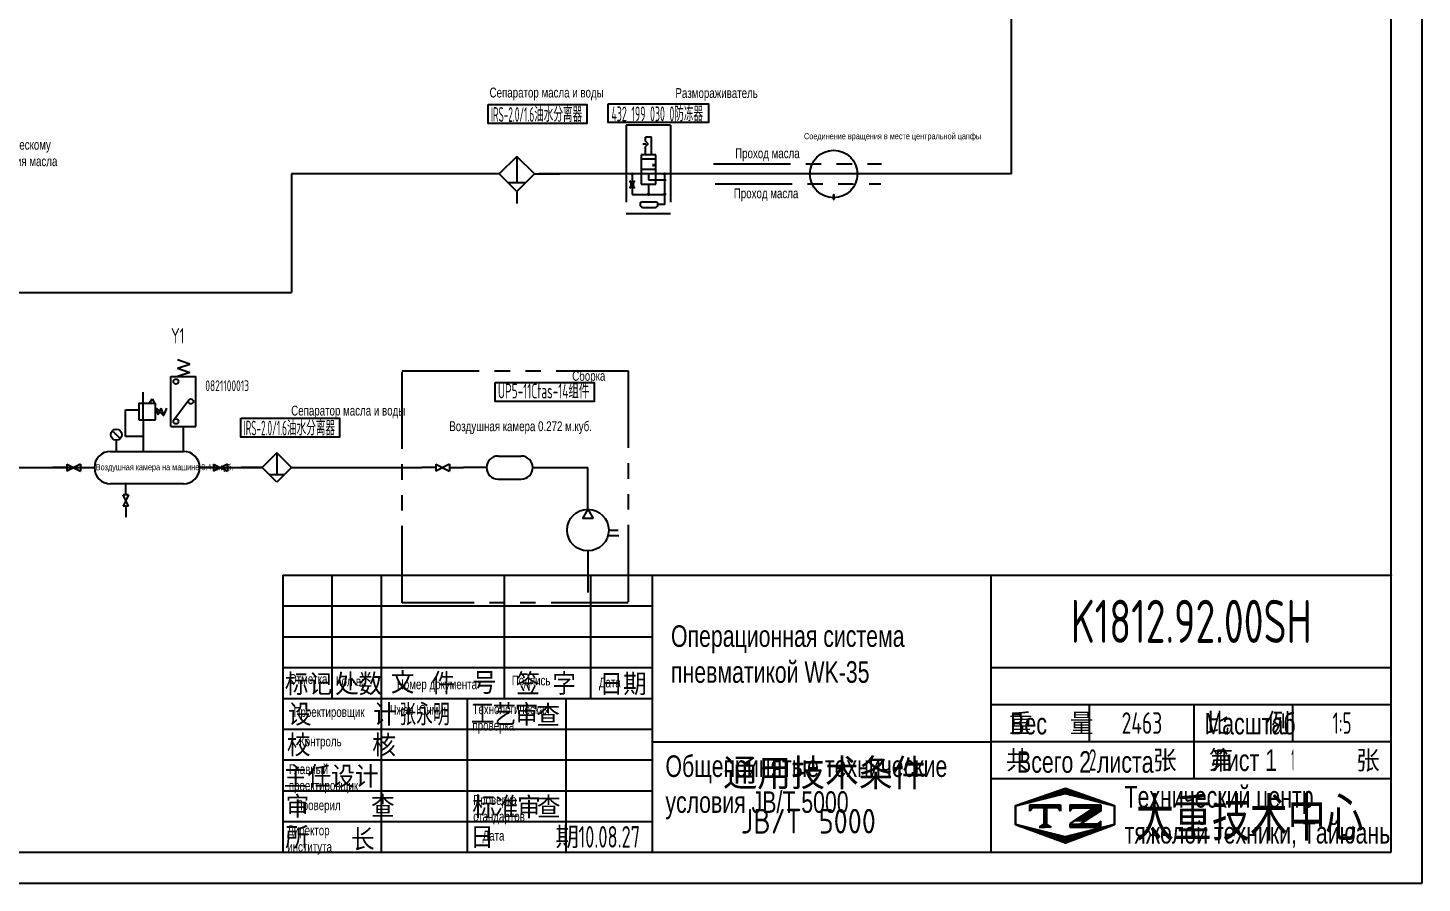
# Model space of a CAD drawing. Header units: millimetres. Extents: x 0 to 2100, y 0 to 1485.
# Drawn here: x 968 to 2100, y 0 to 694 of the extents above; entities that cross this region are included whole.
import ezdxf
from ezdxf.enums import TextEntityAlignment as Align

# ---------------------------------------------------------------- set-up
doc = ezdxf.new("R2010")
doc.units = ezdxf.units.MM
doc.header["$LTSCALE"] = 50
doc.linetypes.add('F', pattern=[0.75, 0.5, -0.25])
doc.linetypes.add('K', pattern=[2.5, 1.25, -0.25, 0.25, -0.25, 0.25, -0.25])
for name, color, linetype in [('01', 7, 'Continuous'), ('02', 1, 'Continuous'), ('04', 2, 'F'), ('07', 6, 'K'), ('11', 3, 'Continuous'), ('THICK', 7, 'Continuous')]:
    doc.layers.add(name, color=color, linetype=linetype)
doc.styles.add('HZLIB', font='TXT', dxfattribs={"width": 0.8, "bigfont": 'hztxt.shx'})
doc.styles.get("Standard").update_dxf_attribs({"font": 'isocp', "width": 0.707, "bigfont": 'intecad.shx'})

# ---------------------------------------------------------------- blocks, each defined once
blk = doc.blocks.new('mem19')
at = {"layer": '01'}
for p, q in [((5, 1.25), (10, -1.25)), ((10, 1.25), (5, -1.25)), ((5, 1.25), (5, -1.25)), ((10, 1.25), (10, -1.25))]:
    blk.add_line(p, q, dxfattribs=at)
at = {"layer": '02'}
for p, q in [((5, 0), (0, 0)), ((10, 0), (15, 0))]:
    blk.add_line(p, q, dxfattribs=at)
blk = doc.blocks.new('mem1D')
at = {"layer": '01'}
for p, q in [((7.5, 0), (12.8, 5.3)), ((12.8, 5.3), (18.11, 0)), ((7.5, 0), (12.8, -5.3)), ((10.15, -2.65), (15.45, -2.65)), ((12.8, -5.3), (18.11, 0))]:
    blk.add_line(p, q, dxfattribs=at)
at = {"layer": '02'}
for p, q in [((7.5, 0), (0, 0)), ((18.11, 0), (25.61, 0))]:
    blk.add_line(p, q, dxfattribs=at)
at = {"layer": '04'}
blk.add_line((12.8, 5.3), (12.8, -2.65), dxfattribs=at)
blk = doc.blocks.new('mem39')
for centre, start, end in [((11.25, 0), 90, 270), ((18.75, 0), 270, 90)]:
    blk.add_arc(centre, 3.75, start, end)
at = {"layer": '01'}
for p, q in [((11.25, 3.75), (18.75, 3.75)), ((11.25, -3.75), (18.75, -3.75))]:
    blk.add_line(p, q, dxfattribs=at)
at = {"layer": '02'}
for p, q in [((7.5, 0), (0, 0)), ((22.5, 0), (30, 0))]:
    blk.add_line(p, q, dxfattribs=at)
blk = doc.blocks.new('mem29')
blk.add_line((9.45, 2.85), (15.45, -1.65))
for centre in [(9, 2.25), (21, 2.25), (15, -2.25)]:
    blk.add_circle(centre, 0.75)
at = {"layer": '01'}
for p, q in [((7.5, 3.75), (22.5, 3.75)), ((7.5, 3.75), (7.5, -3.75)), ((22.5, 3.75), (22.5, -3.75)), ((23.75, -1.98), (22.5, 1.77)), ((25, 1.77), (23.75, -1.98)), ((25, 1.77), (26.25, -1.98)), ((26.25, -1.98), (27.5, 1.77)), ((7.5, -3.75), (22.5, -3.75))]:
    blk.add_line(p, q, dxfattribs=at)
at = {"layer": '04'}
blk.add_line((0, 0), (7.5, 0), dxfattribs=at)
blk = doc.blocks.new('*X25')
at = {"color": 0}
for p, q in [((122.82, 4.8), (123.24, 4.8)), ((122.34, 4.5), (123.72, 4.5))]:
    blk.add_line(p, q, dxfattribs=at)
blk = doc.blocks.new('*X24')
at = {"color": 0}
for p, q in [((120.53, 7.8), (125.53, 7.8)), ((120.53, 7.5), (125.53, 7.5)), ((120.53, 7.2), (120.79, 7.2)), ((125.27, 7.2), (125.53, 7.2))]:
    blk.add_line(p, q, dxfattribs=at)
blk = doc.blocks.new('*X23')
at = {"color": 0}
for p, q in [((122.38, 9.3), (124.32, 9.3)), ((123.24, 9.6), (125.52, 9.6)), ((124.1, 9.9), (128.52, 9.9)), ((124.97, 10.2), (127.67, 10.2)), ((125.83, 10.5), (126.82, 10.5)), ((127.02, 9.6), (129.37, 9.6)), ((128.22, 9.3), (130.22, 9.3)), ((118.22, 7.8), (118.32, 7.8)), ((118.22, 7.5), (118.27, 7.5)), ((118.22, 7.2), (118.27, 7.2)), ((118.22, 6.9), (118.27, 6.9)), ((118.94, 8.1), (119.52, 8.1)), ((119.8, 8.4), (120.72, 8.4)), ((120.66, 8.7), (121.92, 8.7)), ((121.52, 9), (123.12, 9)), ((129.42, 9), (131.07, 9)), ((130.62, 8.7), (131.92, 8.7)), ((131.82, 8.4), (132.77, 8.4)), ((133.02, 8.1), (133.62, 8.1)), ((134.22, 7.8), (134.32, 7.8)), ((134.27, 7.5), (134.32, 7.5)), ((134.27, 7.2), (134.32, 7.2)), ((134.27, 6.9), (134.32, 6.9)), ((118.22, 6.6), (118.27, 6.6)), ((118.22, 6.3), (118.27, 6.3)), ((118.22, 6), (118.27, 6)), ((118.22, 5.7), (118.27, 5.7)), ((118.22, 5.4), (118.27, 5.4)), ((118.22, 5.1), (118.27, 5.1)), ((118.22, 4.8), (118.27, 4.8)), ((134.27, 6.6), (134.32, 6.6)), ((134.27, 6.3), (134.32, 6.3)), ((134.27, 6), (134.32, 6)), ((134.27, 5.7), (134.32, 5.7)), ((134.27, 5.4), (134.32, 5.4)), ((134.27, 5.1), (134.32, 5.1)), ((134.27, 4.8), (134.32, 4.8)), ((118.79, 4.5), (119.42, 4.5)), ((119.61, 4.2), (120.62, 4.2)), ((120.43, 3.9), (121.82, 3.9)), ((121.26, 3.6), (123.02, 3.6)), ((122.08, 3.3), (124.22, 3.3)), ((122.91, 3), (125.42, 3)), ((123.73, 2.7), (128.89, 2.7)), ((124.55, 2.4), (128.07, 2.4)), ((127.12, 3), (129.7, 3)), ((128.32, 3.3), (130.51, 3.3)), ((129.52, 3.6), (131.32, 3.6)), ((130.72, 3.9), (132.14, 3.9)), ((131.92, 4.2), (132.95, 4.2)), ((133.12, 4.5), (133.76, 4.5)), ((125.38, 2.1), (127.26, 2.1)), ((126.2, 1.8), (126.45, 1.8))]:
    blk.add_line(p, q, dxfattribs=at)
blk = doc.blocks.new('*X26')
at = {"color": 0}
for p, q in [((127.06, 7.8), (132.06, 7.8)), ((127.06, 7.5), (132.06, 7.5)), ((127.06, 7.2), (127.32, 7.2)), ((130.16, 6.9), (131.98, 6.9)), ((130.62, 7.2), (132.06, 7.2)), ((127.84, 5.4), (129.64, 5.4)), ((128.3, 5.7), (130.1, 5.7)), ((128.77, 6), (130.57, 6)), ((129.23, 6.3), (131.04, 6.3)), ((129.7, 6.6), (131.51, 6.6))]:
    blk.add_line(p, q, dxfattribs=at)
blk = doc.blocks.new('*X27')
at = {"color": 0}
for p, q in [((127.06, 4.8), (132.06, 4.8)), ((131.84, 5.1), (132.06, 5.1)), ((127.06, 4.5), (132.06, 4.5))]:
    blk.add_line(p, q, dxfattribs=at)
blk = doc.blocks.new('*U28')
at = {"layer": 'THICK'}
for p, q in [((-180, 45), (-180, 0)), ((-180, 45), (0, 45)), ((-172, 44.98), (-172, 45)), ((-172, 25), (-172, 45)), ((-164, 0), (-164, 45)), ((-144, 25), (-144, 45)), ((-130, 25), (-130, 45)), ((-120, 0), (-120, 45)), ((-65, 0), (-65, 45)), ((0, 0), (0, 45)), ((-180, 30), (-120, 30)), ((-65, 30), (0, 30)), ((-180, 25), (-120, 25)), ((-150, 0), (-150, 25)), ((-134, 0), (-134, 25)), ((-65, 24), (0, 24)), ((-49, 18), (-49, 24)), ((-32, 12), (-32, 24)), ((-16, 18), (-16, 24)), ((-120, 17.93), (-65, 17.93)), ((-65, 18), (0, 18)), ((-65, 12), (0, 12)), ((-180, 0), (0, 0))]:
    blk.add_line(p, q, dxfattribs=at)
at = {"layer": 'THICK', "color": 3}
for p, q in [((-180, 40), (-120, 40)), ((-180, 35), (-120, 35)), ((-180, 20), (-120, 20)), ((-180, 15), (-120, 15)), ((-180, 10), (-120, 10)), ((-61.04, 7.61), (-52.93, 10.43)), ((-60.99, 7.54), (-52.99, 9.54)), ((-52.99, 9.54), (-44.99, 7.54)), ((-52.93, 10.43), (-44.93, 7.61)), ((-61.04, 4.46), (-61.04, 7.61)), ((-60.99, 4.54), (-60.99, 7.54)), ((-58.73, 6.7), (-58.73, 7.7)), ((-58.73, 7.7), (-53.73, 7.7)), ((-58.23, 7.2), (-58.73, 6.7)), ((-54.23, 7.2), (-58.23, 7.2)), ((-56.45, 7.2), (-56.45, 4.46)), ((-56.23, 7.2), (-56.23, 4.46)), ((-55.98, 7.2), (-55.98, 4.46)), ((-53.73, 6.7), (-54.23, 7.2)), ((-53.73, 7.7), (-53.73, 6.7)), ((-52.2, 7.7), (-52.2, 6.7)), ((-52.2, 7.7), (-47.2, 7.7)), ((-52.2, 6.7), (-51.7, 7.2)), ((-48.26, 7.2), (-52.2, 4.65)), ((-51.7, 7.2), (-48.26, 7.2)), ((-47.2, 7.7), (-47.2, 6.7)), ((-44.99, 7.54), (-44.99, 4.54)), ((-44.93, 7.61), (-44.93, 4.46)), ((-180, 5), (-120, 5)), ((-52.99, 2.54), (-60.99, 4.54)), ((-56.23, 4.69), (-57.2, 4.08)), ((-56.23, 4.69), (-55.26, 4.08)), ((-44.99, 4.54), (-52.99, 2.54)), ((-52.2, 4.65), (-52.2, 4.08)), ((-49.76, 5.07), (-50.52, 4.58)), ((-47.7, 4.58), (-50.52, 4.58)), ((-47.2, 6.71), (-49.76, 5.07)), ((-47.2, 5.08), (-47.7, 4.58)), ((-47.2, 4.08), (-47.2, 5.08)), ((-52.93, 1.51), (-61.04, 4.46)), ((-57.2, 4.08), (-56.23, 4.08)), ((-55.26, 4.08), (-56.23, 4.08)), ((-44.93, 4.46), (-52.93, 1.51)), ((-52.2, 4.08), (-47.2, 4.08))]:
    blk.add_line(p, q, dxfattribs=at)
for name in ['*X23', '*X24', '*X26', '*X25', '*X27']:
    blk.add_blockref(name, (-179.26, -0.24), dxfattribs=at)
at = {"insert": (-161.08, 24.11), "char_height": 3.5, "width": 13.3184, "attachment_point": 1}
blk.add_mtext('张永明', dxfattribs=at)
at = {"layer": 'THICK', "color": 3}
for s, height, p in [('文', 3.5, (-160.55, 27.69)), ('件', 3.5, (-153.97, 27.57)), ('标记', 3.5, (-175.84, 27.44)), ('处数', 3.5, (-167.69, 27.44)), ('号', 3.5, (-147.27, 27.57)), ('日期', 3.5, (-124.75, 27.41)), ('工', 3.5, (-147.58, 22.5)), ('艺', 3.5, (-144.03, 22.5)), ('审', 3.5, (-140.42, 22.5)), ('查', 3.5, (-136.94, 22.36)), ('共          张', 3.5, (-48.72, 15.02)), ('第          张', 3.5, (-15.74, 15.02)), ('通用技术条件', 5, (-91.97, 12.99)), ('标', 3.5, (-147.32, 7.46)), ('准', 3.5, (-143.65, 7.46)), ('审', 3.5, (-140.04, 7.46)), ('查', 3.5, (-136.84, 7.46)), ('所', 3.5, (-177.7, 2.53)), ('长', 3.5, (-167.02, 2.21))]:
    blk.add_text(s, height=height, dxfattribs=at).set_placement(p, align=Align.MIDDLE)
for s, p in [('签 字', (-142.1, 25.56)), ('设     计', (-179.18, 20.57)), ('重   量', (-62.07, 19.09)), ('比   例', (-30.16, 19.17)), ('校     核', (-179.36, 15.59)), ('主任设计', (-179.87, 10.5)), ('审     查', (-179.54, 5.64)), ('日     期', (-149.6, 0.66))]:
    blk.add_text(s, height=3.5, dxfattribs=at).set_placement(p)
at = {"layer": 'THICK', "color": 3, "width": 0.8}
blk.add_text('太重技术中心', height=7, dxfattribs=at).set_placement((-41.48, 1.9))
at = {"layer": 'THICK', "color": 3, "style": 'HZLIB', "width": 0.8}
blk.add_text('JB/T 5000', height=4, dxfattribs=at).set_placement((-105.63, 3.05))
blk = doc.blocks.new('*U29')
blk.add_blockref('*U28', (0, 0))
blk = doc.blocks.new('*U32')
at = {"layer": '01'}
for points in [[(415, 5), (415, 292)], [(25, 5), (415, 5)]]:
    blk.add_lwpolyline(points, dxfattribs=at)
at = {"layer": '02'}
for points in [[(420, 0), (420, 297)], [(0, 0), (420, 0)]]:
    blk.add_lwpolyline(points, dxfattribs=at)

msp = doc.modelspace()

# ---------------------------------------------------------------- linework, layer by layer
msp.add_circle((1422.6, 286.6), 16.9)
at = {"layer": '01', "color": 7, "linetype": 'Continuous'}
for p, q in [((1766.7, 575.7), (1766.7, 768.1)), ((1471.6, 600.1), (1469.4, 602.3)), ((1471.6, 600.1), (1469.4, 597.9)), ((1475.6, 584), (1475.6, 581.8)), ((1477.8, 582.9), (1475.6, 582.9)), ((1465.8, 575.7), (1447, 575.7)), ((1496.3, 575.7), (1477.8, 575.7)), ((1485, 550.8), (1485, 575.7)), ((1467.3, 553.2), (1477.2, 553.2)), ((1467.3, 548.5), (1477.2, 548.5)), ((1485, 550.8), (1479.5, 550.8))]:
    msp.add_line(p, q, dxfattribs=at)
at = {"layer": '01'}
for p, q in [((1467.2, 600.1), (1469.9, 600.1)), ((1474.2, 605.7), (1469.4, 605.7)), ((1469.4, 602.3), (1469.4, 605.7)), ((1474.2, 591.3), (1474.2, 605.7)), ((1477.8, 591.3), (1465.8, 591.3)), ((1465.8, 591.3), (1465.8, 567.3)), ((1469.4, 591.3), (1469.4, 597.9)), ((1477.8, 567.3), (1477.8, 591.3)), ((1477.8, 579.3), (1465.8, 579.3)), ((1330.4, 575.7), (1182, 575.7)), ((1182, 575.7), (1182, 479.6)), ((1766.7, 575.7), (1382.7, 575.7)), ((1465.8, 567.3), (1477.8, 567.3)), ((1662.9, 575.7), (1612.6, 575.7)), ((1365, 561.3), (1365, 551.8)), ((476.2, 479.6), (1182, 479.6)), ((1058.1, 389.6), (1071.6, 389.6)), ((1058.1, 389.6), (1058.1, 376.1)), ((1066.8, 389.6), (1068.8, 393.1)), ((1068.8, 393.1), (1070.7, 389.6)), ((1071.6, 376.1), (1071.6, 389.6)), ((1071.6, 385.6), (1073.8, 380.2)), ((1073.8, 380.2), (1076.1, 385.6)), ((1078.3, 380.2), (1076.1, 385.6)), ((1080.6, 385.6), (1078.3, 380.2)), ((1058.1, 376.1), (1064.8, 376.1)), ((1064.8, 376.1), (1071.6, 376.1)), ((917.9, 337.3), (1021.9, 337.3)), ((1107.4, 337.3), (1158, 337.3)), ((1181.9, 337.3), (1287.8, 337.3)), ((1377.8, 337.3), (1422.6, 337.3)), ((1422.6, 303.5), (1418.3, 296)), ((1426.9, 296), (1418.3, 296)), ((1422.6, 303.5), (1426.9, 296)), ((1439.5, 286.6), (1447.3, 286.6)), ((1438.9, 282.2), (1447.7, 282.2))]:
    msp.add_line(p, q, dxfattribs=at)
at = {"layer": '01', "color": 7, "linetype": 'Continuous'}
for points in [[(1035.1, 350.5), (1094.2, 350.5)], [(1094.2, 324.1), (1035.1, 324.1)]]:
    msp.add_lwpolyline(points, dxfattribs=at)
at = {"layer": '01'}
for centre, radius in [((1622.2, 575.7), 19.3), ((1458.6, 575.7), 0.6), ((1485, 575.7), 0.6), ((1485, 570.9), 0.6), ((1471.8, 559.1), 0.6), ((1485, 559.1), 0.6), ((1039.7, 364), 4.5)]:
    msp.add_circle(centre, radius, dxfattribs=at)
for centre, start, end in [((1453.2, 567.1), 318.1897, 41.8103), ((1464, 567.1), 138.1897, 221.8103)]:
    msp.add_arc(centre, 4.5, start, end, dxfattribs=at)
at = {"layer": '01', "color": 7, "linetype": 'Continuous'}
for centre, radius, start, end in [((1467.3, 550.8), 2.3, 90, 270), ((1477.2, 550.8), 2.3, 270, 90), ((1035.1, 337.3), 13.2, 90, 270), ((1094.2, 337.3), 13.2, 270, 90)]:
    msp.add_arc(centre, radius, start, end, dxfattribs=at)
at = {"layer": '01'}
msp.add_point((2075, 250), dxfattribs=at)
at = {"layer": '02', "color": 1, "linetype": 'Continuous'}
for p, q in [((1477.8, 587.7), (1465.8, 587.7)), ((1458.6, 575.7), (1458.6, 559.1)), ((1477.8, 575.7), (1465.8, 575.7)), ((1471.8, 575.7), (1471.8, 570.9)), ((1471.8, 570.9), (1485, 570.9)), ((1471.8, 567.3), (1471.8, 559.1)), ((1458.6, 559.1), (1485, 559.1))]:
    msp.add_line(p, q, dxfattribs=at)
at = {"layer": '02'}
for p, q in [((1061.4, 389.6), (1061.4, 398.6)), ((1061.4, 376), (1061.4, 389.5)), ((1078.7, 379.1), (1072.6, 385.3)), ((1061.4, 376.1), (1061.4, 350.5)), ((1037.1, 366.5), (1042.2, 361.4)), ((1039.7, 359.5), (1039.7, 350.5)), ((1422.6, 303.5), (1422.6, 337.3)), ((1422.6, 269.8), (1422.6, 236))]:
    msp.add_line(p, q, dxfattribs=at)
for points in [[(1341.7, 632), (1421.8, 632), (1421.8, 616.7), (1341.7, 616.7)], [(1439, 632.7), (1520.6, 632.7), (1520.6, 617.4), (1439, 617.4)], [(1347.4, 406.4), (1427.6, 406.4), (1427.6, 391.1), (1347.4, 391.1)], [(1140.9, 377.4), (1221, 377.4), (1221, 362.1), (1140.9, 362.1)]]:
    msp.add_lwpolyline(points, close=True, dxfattribs=at)
for points in [[(1622.2, 595, 0, 1.8, 0), (1617.8, 594.2, 1.8, 1.8, 0)], [(1477.8, 587.7, 0, 1.2, 0), (1475.1, 587.7, 1.2, 1.2, 0)], [(1471.8, 575.7, 0, 1.2, 0), (1471.8, 573, 1.2, 1.2, 0)], [(1477.8, 575.7, 0, 1.2, 0), (1475.1, 575.7, 1.2, 1.2, 0)], [(1061.4, 389.7, 0, 1.44, 0), (1061.4, 386.1, 1.44, 1.44, 0)], [(1061.4, 376, 0, 1.44, 0), (1061.4, 379.6, 1.44, 1.44, 0)], [(1078.7, 379.1, 0, 1.73, 0), (1076.3, 381.5, 1.73, 1.73, 0)], [(1037.1, 366.5, 0, 1.44, 0), (1039, 364.5, 1.44, 1.44, 0)]]:
    msp.add_lwpolyline(points, format="xyseb", dxfattribs=at)
at = {"layer": '04'}
for p, q in [((1047.1, 377.7), (1047.1, 384.3)), ((1047.1, 384.3), (1058.1, 384.3)), ((1047.1, 362.6), (1047.1, 377.7)), ((1061.4, 362.6), (1047.1, 362.6))]:
    msp.add_line(p, q, dxfattribs=at)
at = {"layer": '07', "color": 6, "linetype": 'K'}
for p, q in [((1489.8, 615.3), (1453.8, 615.3)), ((1453.8, 615.3), (1453.8, 543.3)), ((1489.8, 615.3), (1489.8, 543.3)), ((1524.6, 583.9), (1660.9, 583.9)), ((1525.9, 567.6), (1660.6, 567.6)), ((1489.8, 543.3), (1453.8, 543.3))]:
    msp.add_line(p, q, dxfattribs=at)
at = {"layer": '07'}
msp.add_lwpolyline([(1271.9, 415.8), (1455.2, 415.8), (1455.2, 227.5), (1271.9, 227.5)], close=True, dxfattribs=at)

# ---------------------------------------------------------------- block references
at = {"layer": '01'}
for name, p, xscale, yscale, zscale in [('*U32', (0, 0), 5, 5, 5), ('mem1D', (1399.6, 575.7), -2.700000000000003, 2.700000000000003, 2.7), ('mem19', (988.2, 337.3), 2.25, 2.25, 2.25), ('mem19', (1107.4, 337.3), 2.25, 2.25, 2.25), ('mem1D', (1198.8, 337.3), -2.25, 2.25, 2.25), ('mem19', (1287.8, 337.3), 2.25, 2.25, 2.25), ('mem39', (1321.6, 337.3), 2.5, 2.5, 2.5)]:
    msp.add_blockref(name, p, dxfattribs=dict(at, xscale=xscale, yscale=yscale, zscale=zscale))
for name, p, xscale, yscale, zscale, rotation in [('mem29', (1094.2, 350.5), 2.699999999999989, 2.699999999999989, 2.7, 90), ('mem19', (1047.4, 324.1), 1.800000000000011, 1.800000000000011, 1.8, 270)]:
    msp.add_blockref(name, p, dxfattribs=dict(at, xscale=xscale, yscale=yscale, zscale=zscale, rotation=rotation))
at = {"layer": '01', "xscale": 5, "yscale": 5}
msp.add_blockref('*U29', (2075, 25), dxfattribs=at)

# ---------------------------------------------------------------- texts
at = {"layer": '01', "attachment_point": 1}
for s, insert, char_height in [('{\\fArial|b0|i0|c204|p34;\\C3;Сепаратор масла и воды}', (1342.8, 645.8), 8), ('{\\fArial|b0|i0|c204|p34;\\C3;Размораживатель}', (1493.7, 645.4), 8), ('{\\fArial|b0|i0|c204|p34;\\C3;Идет к пневматическому\\Pнасосу дополнения масла}', (895.6, 603.4), 8), ('{\\fArial|b0|i0|c204|p34;\\C3;Соединение вращения в месте центральной цапфы}', (1598.1, 608.9), 5), ('{\\fArial|b0|i0|c204|p34;\\C3;Проход масла}', (1542.2, 596.5), 8), ('{\\fArial|b0|i0|c204|p34;\\C3;Проход масла}', (1541.1, 564), 8), ('{\\fArial|b0|i0|c204|p34;\\C3;Сепаратор масла и воды}', (1181.7, 387.6), 8), ('{\\fArial|b0|i0|c204|p34;\\C3;Воздушная камера 0.272 м.куб.}', (1310.1, 374.9), 8), ('{\\fArial|b0|i0|c204|p34;\\C3;Воздушная камера на машине 0.4 м.куб.}', (1023, 340.2), 5), ('{\\fArial|b0|i0|c204|p34;\\C3;Операционная система\\Pпневматикой \\fArial|b0|i0|c0|p34;WK-35}', (1490.1, 209.3), 17.5), ('{\\fArial|b0|i0|c204|p34;Отметка}', (1180, 169.7), 8), ('{\\fArial|b0|i0|c204|p34;Кол-во}', (1218, 167.9), 8), ('{\\fArial|b0|i0|c204|p34;Номер документа}', (1267.5, 165.4), 8), ('{\\fArial|b0|i0|c204|p34;Подпись}', (1360.8, 168.5), 8), ('{\\fArial|b0|i0|c204|p34;Дата}', (1431.6, 166.9), 8), ('{\\fArial|b0|i0|c204|p34;Проектировщик}', (1183.6, 142.9), 8), ('{\\fArial|b0|i0|c204|p34;\\C3;Чжан Юнмин}', (1261.9, 144.7), 8), ('{\\fArial|b0|i0|c204|p34;Технологическая\\Pпроверка}', (1328.9, 145.2), 8), ('{\\fArial|b0|i0|c204|p34;Контроль}', (1188.2, 119), 8), ('{\\fArial|b0|i0|c204|p34;Общепринятые технические \\Pусловия \\fArial|b0|i0|c0|p34;JB/T 5000}', (1485.6, 103.7), 17.5), ('{\\fArial|b0|i0|c204|p34;Всего 2 листа}', (1771.1, 107.1), 17.5), ('{\\fArial|b0|i0|c204|p34;Лист 1}', (1930.2, 108.5), 17.5), ('{\\fArial|b0|i0|c204|p34;Главный\\Pпроектировщик}', (1179.8, 96.5), 8), ('{\\fArial|b0|i0|c204|p34;Технический центр\\Pтяжелой техники, Тайюань}', (1858.4, 78.8), 17.5), ('{\\fArial|b0|i0|c204|p34;Проверка\\Pстандартов}', (1329.5, 71.5), 8), ('{\\fArial|b0|i0|c204|p34;Проверил}', (1185.4, 67.2), 8), ('{\\fArial|b0|i0|c204|p34;Директор\\Pинститута}', (1178.5, 46.8), 8), ('{\\fArial|b0|i0|c204|p34;Дата}', (1337.1, 42.5), 8)]:
    msp.add_mtext(s, dxfattribs=dict(at, insert=insert, char_height=char_height))
for s, insert, char_height, width in [('{\\fArial|b0|i0|c204|p34;\\C3;Сборка}', (1409.9, 415.8), 8, 45.381), ('{\\fArial|b0|i0|c204|p34;Вес}', (1765.6, 138.2), 17.5, 0.457), ('{\\fArial|b0|i0|c204|p34;Масштаб}', (1923.3, 138.2), 17.5, 0.457)]:
    msp.add_mtext(s, dxfattribs=dict(at, insert=insert, char_height=char_height, width=width))
at = {"layer": '02', "width": 0.605172}
msp.add_text('●', height=4.5, dxfattribs=at).set_placement((1620.9, 554.1), (1623.6, 554.1), align=Align.FIT)
at = {"layer": '11'}
for s, height, width, p, p2 in [('IRS-2.0/1.6油水分离器', 12, 0.511856, (1343.9, 618), (1418, 618)), ('432 199 030 0防冻器', 12, 0.540488, (1441.8, 618.5), (1516.1, 618.5)), ('UP5-11Ctas-14组件', 12, 0.566667, (1349.6, 393.5), (1423.8, 393.5)), ('IRS-2.0/1.6油水分离器', 12, 0.511856, (1143.1, 363.4), (1217.3, 363.4)), ('K1812.92.00SH', 35, 0.69384, (1814.7, 195), (2010.3, 195)), ('2463', 17.5, 0.67544, (1856, 121.2), (1889, 121.2)), ('1:5', 17.5, 0.630783, (2027.3, 121.2), (2042.7, 121.2)), ('2', 17.5, 0.562593, (1829.5, 91.2), (1835.5, 91.2)), ('1', 17.5, 0.404, (1993.8, 91.2), (1996.2, 91.2)), ('10.08.27', 17.5, 0.642055, (1415, 28.8), (1465, 28.8))]:
    msp.add_text(s, height=height, dxfattribs=dict(at, width=width)).set_placement(p, p2, align=Align.FIT)
at = {"layer": '11', "width": 0.700069}
msp.add_text('Y1', height=12.5, dxfattribs=at).set_placement((1084.1, 438.1))
at = {"layer": '11', "color": 3, "linetype": 'Continuous', "width": 0.707}
msp.add_text('0821100013', height=8.75, dxfattribs=at).set_placement((1112, 399.4))

doc.saveas('drawing.dxf')
